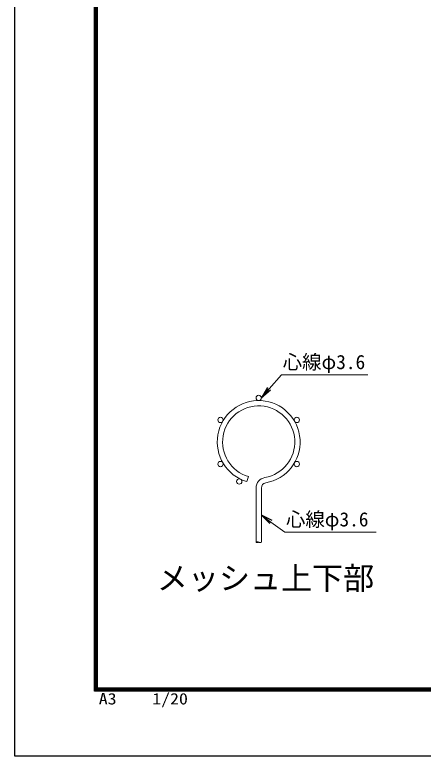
# Model space of a CAD drawing. Units: millimetres, scale not verified. Extents: x -4200 to 4200, y -2970 to 2970.
# Drawn here: x -4200 to -2819, y -2970 to -464 of the extents above; entities that cross this region are included whole.
import ezdxf
from ezdxf.enums import TextEntityAlignment as Align

# ---------------------------------------------------------------- set-up
doc = ezdxf.new("R2010")
doc.units = ezdxf.units.MM
doc.header["$LTSCALE"] = 10
for name, color, linetype, lineweight in [('0-0_D-STR-TXT', 7, 'Continuous', 13), ('0-2_D-STR-DIM', 7, 'Continuous', 13), ('0-B_D-STR2', 7, 'Continuous', 13), ('0-C_D-TTL-TXT', 7, 'Continuous', 25), ('0-D_D-TTL', 7, 'Continuous', 25)]:
    doc.layers.add(name, color=color, linetype=linetype, lineweight=lineweight)
doc.layers.add('0-3_0', color=7, linetype='Continuous')
doc.styles.add('ＭＳ ゴシック', font='')
doc.styles.get('ＭＳ ゴシック').set_extended_font_data('MS Gothic')

# ---------------------------------------------------------------- blocks, each defined once
blk = doc.blocks.new('_Open')
at = {"layer": '0-3_0'}
blk.add_line((-10, 1.667), (0, 0), dxfattribs=at)
blk.add_lwpolyline([(-10, -1.667), (0, 0), (-10, 0)], dxfattribs=at)

msp = doc.modelspace()

# ---------------------------------------------------------------- linework, layer by layer
at = {"layer": '0-0_D-STR-TXT'}
for points in [[(-3006.59, -1680.52), (-3297.9, -1680.52), (-3339.95, -1728.77)], [(-2977.98, -2212.31), (-3286.8, -2212.31), (-3333.78, -2178.45)]]:
    msp.add_lwpolyline(points, dxfattribs=at)
at = {"layer": '0-2_D-STR-DIM'}
for centre, start, end in [((-3379.74, -2252.59), 53.12027, 126.87973), ((-3379.74, -2240.6), 233.12027, 306.87973), ((-3370.74, -2240.6), 233.12027, 306.87973)]:
    msp.add_arc(centre, 7.5, start, end, dxfattribs=at)
at = {"layer": '0-B_D-STR2'}
for p, q in [((-3410.1, -2024.83), (-3415.24, -2042.08)), ((-3384.24, -2246.6), (-3384.24, -2063.6)), ((-3366.24, -2246.6), (-3366.24, -2063.6))]:
    msp.add_line(p, q, dxfattribs=at)
for centre in [(-3375.24, -1758.92), (-3504.27, -1833.42), (-3246.2, -1833.42), (-3504.27, -1982.42), (-3246.2, -1982.42), (-3440.83, -2041.71)]:
    msp.add_circle(centre, 9, dxfattribs=at)
for centre, radius, start, end in [((-3375.24, -1907.92), 140, 279.83934, 253.39579), ((-3375.24, -1907.92), 122, 279.83934, 253.39579), ((-3348.24, -2063.6), 36, 99.83934, 180), ((-3348.24, -2063.6), 18, 99.83934, 180)]:
    msp.add_arc(centre, radius, start, end, dxfattribs=at)
at = {"layer": '0-D_D-TTL', "color": 2}
msp.add_lwpolyline([(-4200, 2970.03), (4200, 2970.03), (4200, -2969.97), (-4200, -2969.97)], close=True, dxfattribs=at)
at = {"layer": '0-D_D-TTL'}
for points in [[(-3930, 2750.03), (3930, 2750.03), (3930, -2749.97), (-3930, -2749.97)], [(-3927.5, 2747.53), (3927.5, 2747.53), (3927.5, -2747.47), (-3927.5, -2747.47)], [(-3925, 2745.03), (3925, 2745.03), (3925, -2744.97), (-3925, -2744.97)], [(-3922.5, 2742.53), (3922.5, 2742.53), (3922.5, -2742.47), (-3922.5, -2742.47)], [(-3920, 2740.03), (3920, 2740.03), (3920, -2739.97), (-3920, -2739.97)]]:
    msp.add_lwpolyline(points, close=True, dxfattribs=at)

# ---------------------------------------------------------------- block references
at = {"layer": '0-0_D-STR-TXT', "xscale": 4, "yscale": 4}
for p, rotation in [((-3366.24, -1758.92), 228.92455), ((-3366.24, -2155.07), 144.22413)]:
    msp.add_blockref('_Open', p, dxfattribs=dict(at, rotation=rotation))

# ---------------------------------------------------------------- texts
at = {"layer": '0-0_D-STR-TXT', "style": 'ＭＳ ゴシック'}
for p in [(-3293.99, -1676.13), (-3282.89, -2207.92)]:
    msp.add_text('心線φ3.6', height=48.09, dxfattribs=at).set_placement(p, align=Align.BOTTOM_LEFT)
at = {"layer": '0-C_D-TTL-TXT', "style": 'ＭＳ ゴシック'}
msp.add_text('メッシュ上下部', height=76.98, dxfattribs=at).set_placement((-3719.57, -2429.73), align=Align.BOTTOM_LEFT)
at = {"layer": '0-D_D-TTL', "style": 'ＭＳ ゴシック', "width": 1.15}
msp.add_text('A3\u3000\u30001/20', height=38.49, dxfattribs=at).set_placement((-3916.09, -2806.78), align=Align.BOTTOM_LEFT)

doc.saveas('drawing.dxf')
